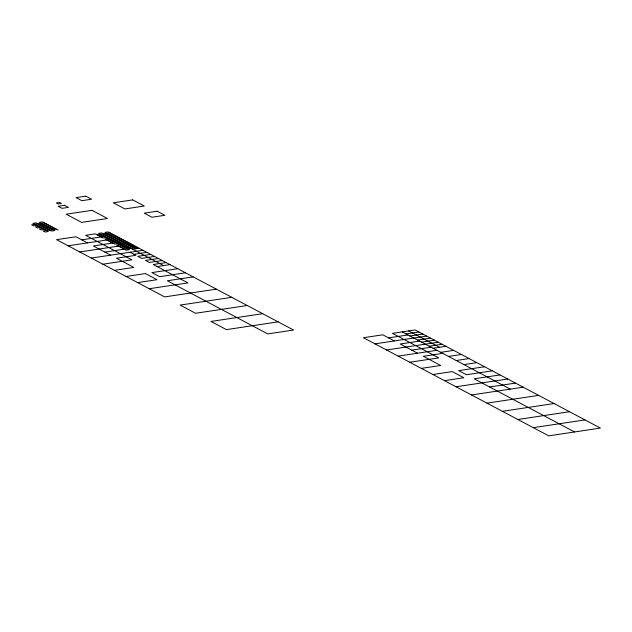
<?xml version="1.0" encoding="UTF-8"?>
<svg xmlns="http://www.w3.org/2000/svg" width="632" height="632" viewBox="0 0 632 632"><rect width="100%" height="100%" fill="white"/><g stroke="black" fill="none" stroke-linecap="round" stroke-linejoin="round"><path stroke-width="0.95" d="M44.524 222.914L31.6 224.85L33.528 225.877L46.452 223.933M48.38 224.953L35.463 226.896L37.391 227.923L50.315 225.98M52.243 226.999L39.318 228.942L41.254 229.961L54.17 228.026M56.106 229.045L43.181 230.988L45.109 232.007L48.34 231.525L32.904 223.349L36.127 222.859L51.571 231.036L54.802 230.554L39.358 222.377L42.589 221.887L58.033 230.064M97.257 234.875L110.173 232.932M99.184 235.902L112.101 233.958M81.733 239.836L114.037 234.978M115.964 236.005L103.048 237.94L95.321 233.856L85.628 235.309L131.962 259.839L102.89 264.208M117.9 237.024L104.975 238.967L114.629 244.078L127.545 242.135M68.138 245.808L119.827 238.043M108.838 241.013L121.755 239.07M110.766 242.032L123.69 240.089M125.618 241.116L93.315 245.967L110.687 255.162M129.481 243.154L116.557 245.098L126.21 250.209L129.441 249.719L98.553 233.366L101.784 232.884L163.554 265.59M79.727 251.947L131.409 244.181M120.42 247.144L133.336 245.2M122.347 248.163L135.272 246.219M104.896 252.097L137.199 247.246M132.673 249.237L139.127 248.265M91.308 258.077L142.99 250.312M133.929 254.293L146.853 252.358M150.708 254.396L137.792 256.339L141.655 258.385L154.571 256.442M158.435 258.488L145.51 260.431L149.373 262.47L162.298 260.534M114.471 270.338L133.85 267.431L116.478 258.227L135.864 255.32L130.066 252.255M166.153 262.572L153.236 264.516L187.981 282.915L149.215 288.737M157.091 266.562L170.016 264.618M126.052 276.476L145.431 273.561L157.013 279.692L137.634 282.607M177.734 268.711L151.893 272.59L159.62 276.682L185.46 272.795M193.179 276.887L167.338 280.766L267.715 333.917L293.556 330.038L108.246 231.912L105.015 232.402L135.896 248.755M216.342 289.148L164.66 296.914L56.556 239.678L75.943 236.763L87.524 242.901M231.786 297.324L180.104 305.09L195.549 313.267L247.231 305.501M262.675 313.677L210.985 321.443L226.43 329.62L278.12 321.854M406.028 333.941L418.945 331.998M388.577 337.875L407.956 334.96M409.884 335.987L422.808 334.044M374.981 343.855L426.671 336.09M417.61 340.071L430.526 338.128M419.537 341.09L400.159 344.005L417.531 353.201M421.465 342.117L434.389 340.174M386.563 349.986L438.252 342.22M429.191 346.202L442.108 344.266M411.74 350.136L431.119 347.229M433.046 348.248L445.971 346.304M398.144 356.116L436.909 350.294M440.773 352.34L453.689 350.397M442.7 353.359L423.322 356.274L440.694 365.47L421.315 368.385M409.726 362.247L438.806 357.878L392.472 333.348L415.082 329.951L476.591 362.523M448.491 356.424L461.415 354.481M456.217 360.517L469.134 358.573M463.935 364.601L476.86 362.657L600.4 428.077L548.718 435.843L363.4 337.717L382.779 334.81L394.368 340.94M432.896 374.515L452.275 371.6L463.856 377.738L444.478 380.646M484.578 366.75L458.737 370.628L466.456 374.721L492.296 370.834M500.023 374.926L474.182 378.805L574.559 431.956M456.059 386.776L507.741 379.01M489.618 386.982L515.467 383.103M471.504 394.961L523.185 387.195M486.94 403.137L538.63 395.371M502.385 411.313L554.074 403.548M517.829 419.49L569.511 411.724M533.274 427.667L584.956 419.901M408.627 330.923L439.509 347.276M402.165 331.895L510.261 389.13M85.755 196.157L76.061 197.619L81.852 200.684L91.545 199.222L85.755 196.157M59.526 202.477L56.295 202.967L58.223 203.986L61.454 203.504L59.526 202.477M64.638 205.321L58.176 206.293L62.039 208.339L68.501 207.367L64.638 205.321M132.704 199.894L113.325 202.801L124.907 208.939L144.286 206.024L132.704 199.894M92.043 210.33L66.202 214.216L81.639 222.393L107.487 218.506L92.043 210.33M157.155 211.214L144.23 213.15L151.949 217.242L164.873 215.299L157.155 211.214"/></g></svg>
